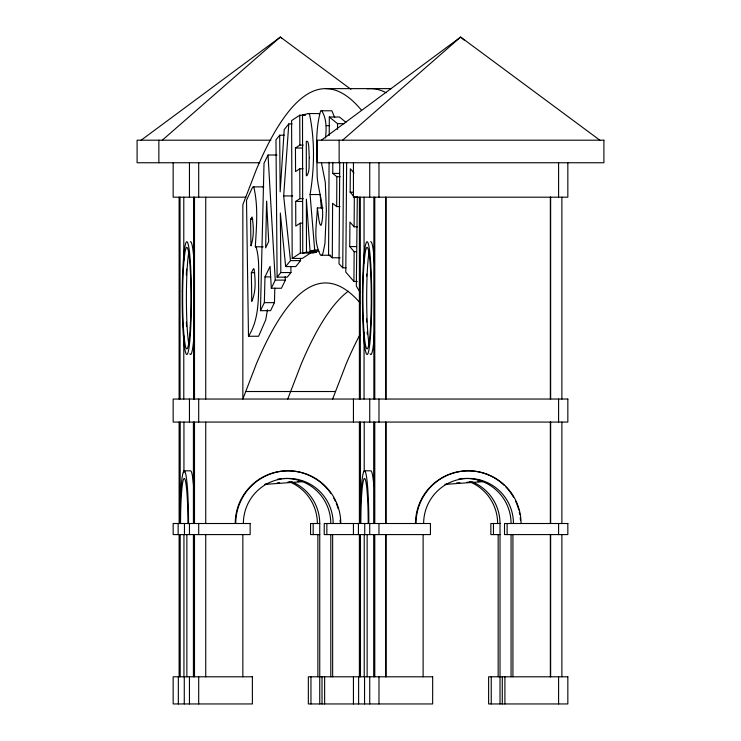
<?xml version="1.0" encoding="UTF-8"?>
<svg xmlns="http://www.w3.org/2000/svg" width="741" height="741" viewBox="0 0 741 741"><rect width="100%" height="100%" fill="white"/><g stroke="black" fill="none" stroke-linecap="round" stroke-linejoin="round"><path stroke-width="1.11" d="M329.078 162.149L328.569 254.756L332.301 257.775L340.165 257.775M329.217 135.529L329.319 117.004L339.434 117.004L346.001 122.33M332.301 257.775L332.598 203.284L336.683 206.591L340.054 206.591M340.212 176.719L336.84 176.719L332.755 173.413L332.82 162.214M336.683 206.591L336.84 176.719M337.498 129.406L337.535 123.664L329.319 117.004M339.758 162.14L339.035 263.842L342.759 267.816L346.121 267.816M342.759 267.816L343.509 162.649M346.64 162.372L345.788 272.095L353.929 281.487L357.301 281.487M353.929 281.487L354.161 251.681L349.743 246.577L349.928 222.013L354.115 226.829L357.486 226.829M353.642 196.226L350.16 192.206L350.345 168.744L354.031 172.996M354.115 226.829L354.337 197.032L357.708 197.032M357.319 196.458L356.338 286.146L359.83 291.834M274.828 288.092L274.457 302.643L270.567 310.674L260.452 310.674L264.018 163.307L268.029 155.017L277.023 155.017M260.452 310.674L264.342 302.643L264.991 276.893L270.076 266.399L271.317 288.249L281.432 288.249L285.368 280.126L285.165 276.68M325.503 137.872C326.512 128.86 326.735 118.745 321.77 110.77L320.668 110.807C314.693 131.815 316.972 154.526 317.157 176.21C318.269 192.475 325.67 208.573 321.261 224.986L320.584 225.264L319.779 223.689L318.973 220.281L317.37 207.962L322.983 207.962M317.37 207.962C316.87 223.458 312.795 240.797 320.52 255.21L330.755 255.284M300.346 258.35L300.577 260.619L295.77 266.575L285.655 266.575L290.463 260.619L283.673 195.939L288.795 123.914L292.167 123.914M248.485 336.257C257.553 321.955 258.331 304.903 258.665 288.518C258.183 274.828 260.045 260.434 256.136 247.188L255.33 246.799C256.414 227.015 258.452 206.193 253.746 186.88L252.913 186.973L251.977 188.446L246.503 200.339L248.485 336.257L258.6 336.257L265.723 319.871L267.473 309.682M306.478 252.107L306.385 199.116L310.044 251.19L314.684 250.004L310.071 194.531C314.48 168.263 314.962 140.244 309.506 114.16L308.312 113.549L302.504 115.031L302.745 253.061L306.478 252.107L316.592 252.107L312.859 253.061L300.364 253.061L292.195 258.452L291.584 120.607L299.753 115.207L305.366 115.207M287.749 399.038L301.355 363.674A4451.456 364.748 90 0 1 348.251 291.241M332.644 399.038L346.26 363.674A4451.456 364.748 90 0 1 359.969 334.673M250.578 219.225L252.088 216.974C253.7 226.329 254.089 236.731 250.967 245.808L250.578 219.225L252.82 219.225M251.356 272.697L253.505 268.64L254.08 269.094C255.367 279.728 256.229 291.343 251.773 301.374L251.356 272.697L254.728 272.697M271.317 288.249L275.254 280.126L268.029 155.017M321.761 255.284L322.937 253.413L324.938 243.613L326.373 210.435L325.299 182.314L321.446 162.779M284.183 135.214L279.69 135.214L275.976 139.817L277.115 277.162L287.23 277.162L290.944 272.558L290.898 266.825M288.795 123.914L284.22 129.592L280.163 191.863L279.69 135.214M277.115 277.162L280.83 272.558L280.339 212.991L285.655 266.575M162.298 140.197L280.357 37.05L350.901 89.309M342.574 140.197L460.643 37.05L599.858 140.197M141.142 140.197L280.357 37.05L282.099 38.569M321.418 140.197L460.643 37.05L464.107 40.088M303.115 168.791L299.744 168.791L295.557 171.56L295.446 148.033L299.883 145.097L303.254 145.097M302.476 223.161L300.235 223.161L295.798 226.098L295.687 201.45L299.883 198.681L303.254 198.681M310.479 253.061L302.309 258.452L292.195 258.452M263.027 186.973L263.861 186.88L253.746 186.88M264.593 484.401L302.624 481.678M444.869 484.401L482.9 481.678M265.982 483.623L268.251 483.475M277.319 482.9L279.589 482.762M287.527 482.261L290.926 482.039M297.725 481.613L302.254 481.326M446.267 483.623L448.527 483.475M456.465 482.975L459.865 482.762M466.663 482.326L471.202 482.039M478.001 481.613L482.539 481.326M325.595 88.624L391.22 88.624M321.77 110.77L331.885 110.77L334.719 117.643M308.312 113.549L318.426 113.549L319.621 114.16M302.504 115.031L304.755 115.031M337.535 123.664L344.278 123.664M326.253 125.664L329.625 125.664M270.891 140.197L137.094 140.197L137.094 162.751L259.72 162.751M295.446 148.033L302.189 148.033M332.755 173.413L339.498 173.413M350.16 192.206L353.531 192.206M310.071 194.531L320.186 194.531L321.316 208.119M283.673 195.939L292.667 195.939M245.901 197.189L173.162 197.189L173.162 162.751M295.687 201.45L302.43 201.45M349.743 246.577L356.486 246.577M255.33 246.799L263.194 246.799M314.684 250.004L318.056 250.004M310.044 251.19L319.038 251.19M354.161 251.681L356.412 251.681M290.463 260.619L300.577 260.619M280.83 272.558L290.944 272.558M264.991 276.893L270.613 276.893M275.254 280.126L285.368 280.126M264.342 302.643L274.457 302.643M245.734 391.517L335.543 391.517M179.915 523.507A52.694 4.316 -90 0 1 184.231 470.813L190.557 470.813A52.694 4.316 -90 0 1 193.762 488.236M360.191 523.507A52.694 4.316 -90 0 1 364.507 470.813L370.833 470.813A52.694 4.316 -90 0 1 373.881 486.244M319.741 703.95L319.741 523.507L310.562 523.507L310.562 534.585L319.741 534.585M500.018 703.95L500.018 523.507L490.848 523.507L490.848 534.585L500.018 534.585M458.707 479.075A45.053 44.905 90 0 1 477.788 479.983L480.048 480.177M299.753 115.207L299.883 145.097M300.235 223.161L300.364 253.061M299.744 168.791L299.883 198.681M567.838 162.751L567.838 197.189L353.438 197.189L353.438 162.751M561.882 197.189L561.882 399.038M561.882 422.074L561.882 523.507M561.882 534.585L561.882 676.792M558.594 162.751L558.594 197.189M558.594 399.038L558.594 422.074M558.594 523.507L558.594 534.585M558.594 676.792L558.594 703.95M550.646 197.189L550.646 399.038M550.646 422.074L550.646 523.507M550.646 534.585L550.646 676.792M550.341 197.189L550.341 399.038M550.341 422.074L550.341 523.507M550.341 534.585L550.341 676.792M512.929 534.585L512.929 676.792M511.068 534.585L511.068 676.792M507.131 523.507L507.131 534.585M504.908 676.792L504.908 703.95M502.287 676.792L502.287 703.95M498.156 534.585L498.156 676.792M493.46 523.507L493.46 534.585M491.237 676.792L491.237 703.95M423.12 534.585L423.12 676.792M386.015 197.189L386.015 399.038M386.015 422.074L386.015 523.507M386.015 534.585L386.015 676.792M385.709 197.189L385.709 399.038M385.709 422.074L385.709 523.507M385.709 534.585L385.709 676.792M378.975 162.751L378.975 197.189M378.975 399.038L378.975 422.074M378.975 523.507L378.975 534.585M378.975 676.792L378.975 703.95M374.779 197.189L374.779 399.038M374.779 422.074L374.779 523.507M374.779 534.585L374.779 676.792M373.853 197.189L373.853 399.038M373.696 422.074L373.696 523.507M373.696 534.585L373.696 676.792M369.731 162.751L369.731 197.189M369.731 399.038L369.731 422.074M369.731 523.507L369.731 534.585M369.731 676.792L369.731 703.95M367.138 534.585L367.138 676.792M364.739 523.507L364.739 534.585M364.553 676.792L364.553 703.95M364.22 422.074L364.22 471.637M364.22 534.585L364.22 676.792M364.063 197.189L364.063 262.935M364.063 332.144L364.063 399.038M360.469 422.074L360.469 523.507M360.469 534.585L360.469 676.792M360.321 197.189L360.321 399.038M359.394 197.189L359.394 399.038M359.394 422.074L359.394 523.507M359.394 534.585L359.394 676.792M358.616 676.792L358.616 703.95M358.431 523.507L358.431 534.585M353.438 399.038L353.438 422.074M353.438 523.507L353.438 534.585M353.438 676.792L353.438 703.95M339.137 140.197L339.137 162.751M332.644 534.585L332.644 676.792M330.792 534.585L330.792 676.792M326.855 523.507L326.855 534.585M324.632 676.792L324.632 703.95M322.011 676.792L322.011 703.95M317.88 534.585L317.88 676.792M313.184 523.507L313.184 534.585M310.961 676.792L310.961 703.95M242.844 534.585L242.844 676.792M205.739 197.189L205.739 399.038M205.739 422.074L205.739 523.507M205.739 534.585L205.739 676.792M198.699 162.751L198.699 197.189M198.699 399.038L198.699 422.074M198.699 523.507L198.699 534.585M198.699 676.792L198.699 703.95M194.503 197.189L194.503 399.038M194.503 422.074L194.503 523.507M194.503 534.585L194.503 676.792M193.577 197.189L193.577 399.038M193.42 422.074L193.42 523.507M193.42 534.585L193.42 676.792M189.455 162.751L189.455 197.189M189.455 399.038L189.455 422.074M189.455 523.507L189.455 534.585M189.455 676.792L189.455 703.95M186.862 534.585L186.862 676.792M184.463 523.507L184.463 534.585M184.277 676.792L184.277 703.95M183.944 422.074L183.944 472.786M183.944 534.585L183.944 676.792M183.787 197.189L183.787 260.628M183.787 335.599L183.787 399.038M180.193 422.074L180.193 523.507M180.193 534.585L180.193 676.792M180.044 197.189L180.044 399.038M179.118 197.189L179.118 399.038M179.118 422.074L179.118 523.507M179.118 534.585L179.118 676.792M178.34 676.792L178.34 703.95M178.155 523.507L178.155 534.585M158.861 140.197L158.861 162.751M367.286 88.8A4451.456 364.748 -90 0 1 386.265 92.782M361.423 110.15A4451.456 364.748 90 0 0 256.451 169.346L242.844 204.711L242.844 399.038L256.451 363.674A4451.456 364.748 -90 0 1 359.959 302.754M364.507 470.813A52.694 4.316 -90 0 1 368.833 523.507M477.788 479.983A45.053 44.905 -90 0 1 511.068 523.507M369.426 345.852A50.74 4.159 90 0 1 366.675 298.114A50.74 4.159 90 0 1 369.426 250.375M370.593 241.816A56.372 4.622 -90 0 1 374.52 264.166M374.557 331.496A56.372 4.622 -90 0 1 370.111 353.8M367.277 334.117A56.372 4.622 -90 0 1 367.147 332.061M366.647 321.965A56.372 4.622 -90 0 1 366.536 318.862M366.582 276.106A56.372 4.622 -90 0 1 366.656 274.059M360.821 523.507A45.053 3.696 90 0 1 364.507 478.445A45.053 3.696 90 0 1 368.203 523.507M415.506 523.507A52.694 52.518 -90 0 1 493.293 477.315M494.284 477.871A52.694 52.518 -90 0 1 504.343 485.448M505.946 487.059A52.694 52.518 -90 0 1 513.504 497.155M515.616 501.222A52.694 52.518 -90 0 1 518.746 509.864M519.293 512.087A52.694 52.518 -90 0 1 519.737 514.347M520.228 517.774A52.694 52.518 -90 0 1 520.423 520.071M423.639 523.507A45.053 44.905 90 0 1 468.544 478.445A45.053 44.905 90 0 1 513.448 523.507M416.025 523.507A52.694 52.518 -90 0 1 468.544 470.813A52.694 52.518 -90 0 1 521.053 523.507M469.424 481.678A45.053 44.905 -90 0 1 497.637 523.507M471.795 481.678A45.053 44.905 -90 0 1 500.018 523.507M184.231 470.813A52.694 4.316 -90 0 1 188.547 523.507M330.792 523.507A45.053 44.905 -90 0 0 297.512 479.983A45.053 44.905 90 0 0 283.766 478.501M277.375 479.27A45.053 44.905 90 0 1 281.626 478.649M188.807 344.139A50.74 4.159 90 0 1 186.399 298.114A50.74 4.159 90 0 1 188.807 252.088M193.753 338.785A56.372 4.622 90 0 1 189.835 353.8M186.565 326.605A56.372 4.622 90 0 1 186.371 321.965M186.334 275.078A56.372 4.622 90 0 1 186.593 269.103M190.307 241.816A56.372 4.622 90 0 1 193.818 258.229M180.545 523.507A45.053 3.696 90 0 1 184.231 478.445A45.053 3.696 90 0 1 187.927 523.507M235.23 523.507A52.694 52.518 90 0 1 330.773 493.293M333.783 498.147A52.694 52.518 90 0 1 335.33 501.222M336.266 503.343A52.694 52.518 90 0 1 338.165 508.771M340.147 520.071A52.694 52.518 90 0 1 340.249 522.368M243.363 523.507A45.053 44.905 90 0 1 288.268 478.445A45.053 44.905 90 0 1 333.172 523.507M235.749 523.507A52.694 52.518 90 0 1 288.268 470.813A52.694 52.518 90 0 1 340.777 523.507M289.147 481.678A45.053 44.905 -90 0 1 317.361 523.507M291.519 481.678A45.053 44.905 -90 0 1 319.741 523.507M182.221 291.269L182.193 299.123A56.372 4.622 -90 0 0 186.732 354.485A56.372 4.622 -90 0 0 191.419 301.041L191.41 293.177A56.372 4.622 -90 0 0 186.889 241.751A56.372 4.622 -90 0 0 182.221 291.269M362.497 291.269L362.469 299.123A56.372 4.622 -90 0 0 367.008 354.485A56.372 4.622 -90 0 0 371.704 301.041L371.686 293.177A56.372 4.622 -90 0 0 367.166 241.751A56.372 4.622 -90 0 0 362.497 291.269M309.275 157.768C308.664 163.585 310.155 170.374 307.043 175.58L306.348 175.756L306.292 141.383L306.987 141.207L307.997 142.133L308.691 145.505L309.275 157.768M266.584 201.302L265.639 247.865L268.705 241.529L266.584 201.302M603.906 140.197L317.37 140.197L317.37 162.751L603.906 162.751L603.906 140.197M567.838 399.038L173.162 399.038L173.162 422.074L567.838 422.074L567.838 399.038M250.152 523.507L173.162 523.507L173.162 534.585L250.152 534.585L250.152 523.507M430.438 523.507L324.234 523.507L324.234 534.585L430.438 534.585L430.438 523.507M567.838 523.507L504.51 523.507L504.51 534.585L567.838 534.585L567.838 523.507M252.385 676.792L173.162 676.792L173.162 703.95L252.385 703.95L252.385 676.792M432.661 676.792L308.339 676.792L308.339 703.95L432.661 703.95L432.661 676.792M567.838 676.792L488.615 676.792L488.615 703.95L567.838 703.95L567.838 676.792M370.463 327.754A50.74 4.159 -90 0 0 367.499 247.633A50.74 4.159 -90 0 0 363.294 318.954A50.74 4.159 -90 0 0 370.463 327.754M190.187 327.754A50.74 4.159 -90 0 0 187.223 247.633A50.74 4.159 -90 0 0 183.018 318.954A50.74 4.159 -90 0 0 190.187 327.754"/></g></svg>
